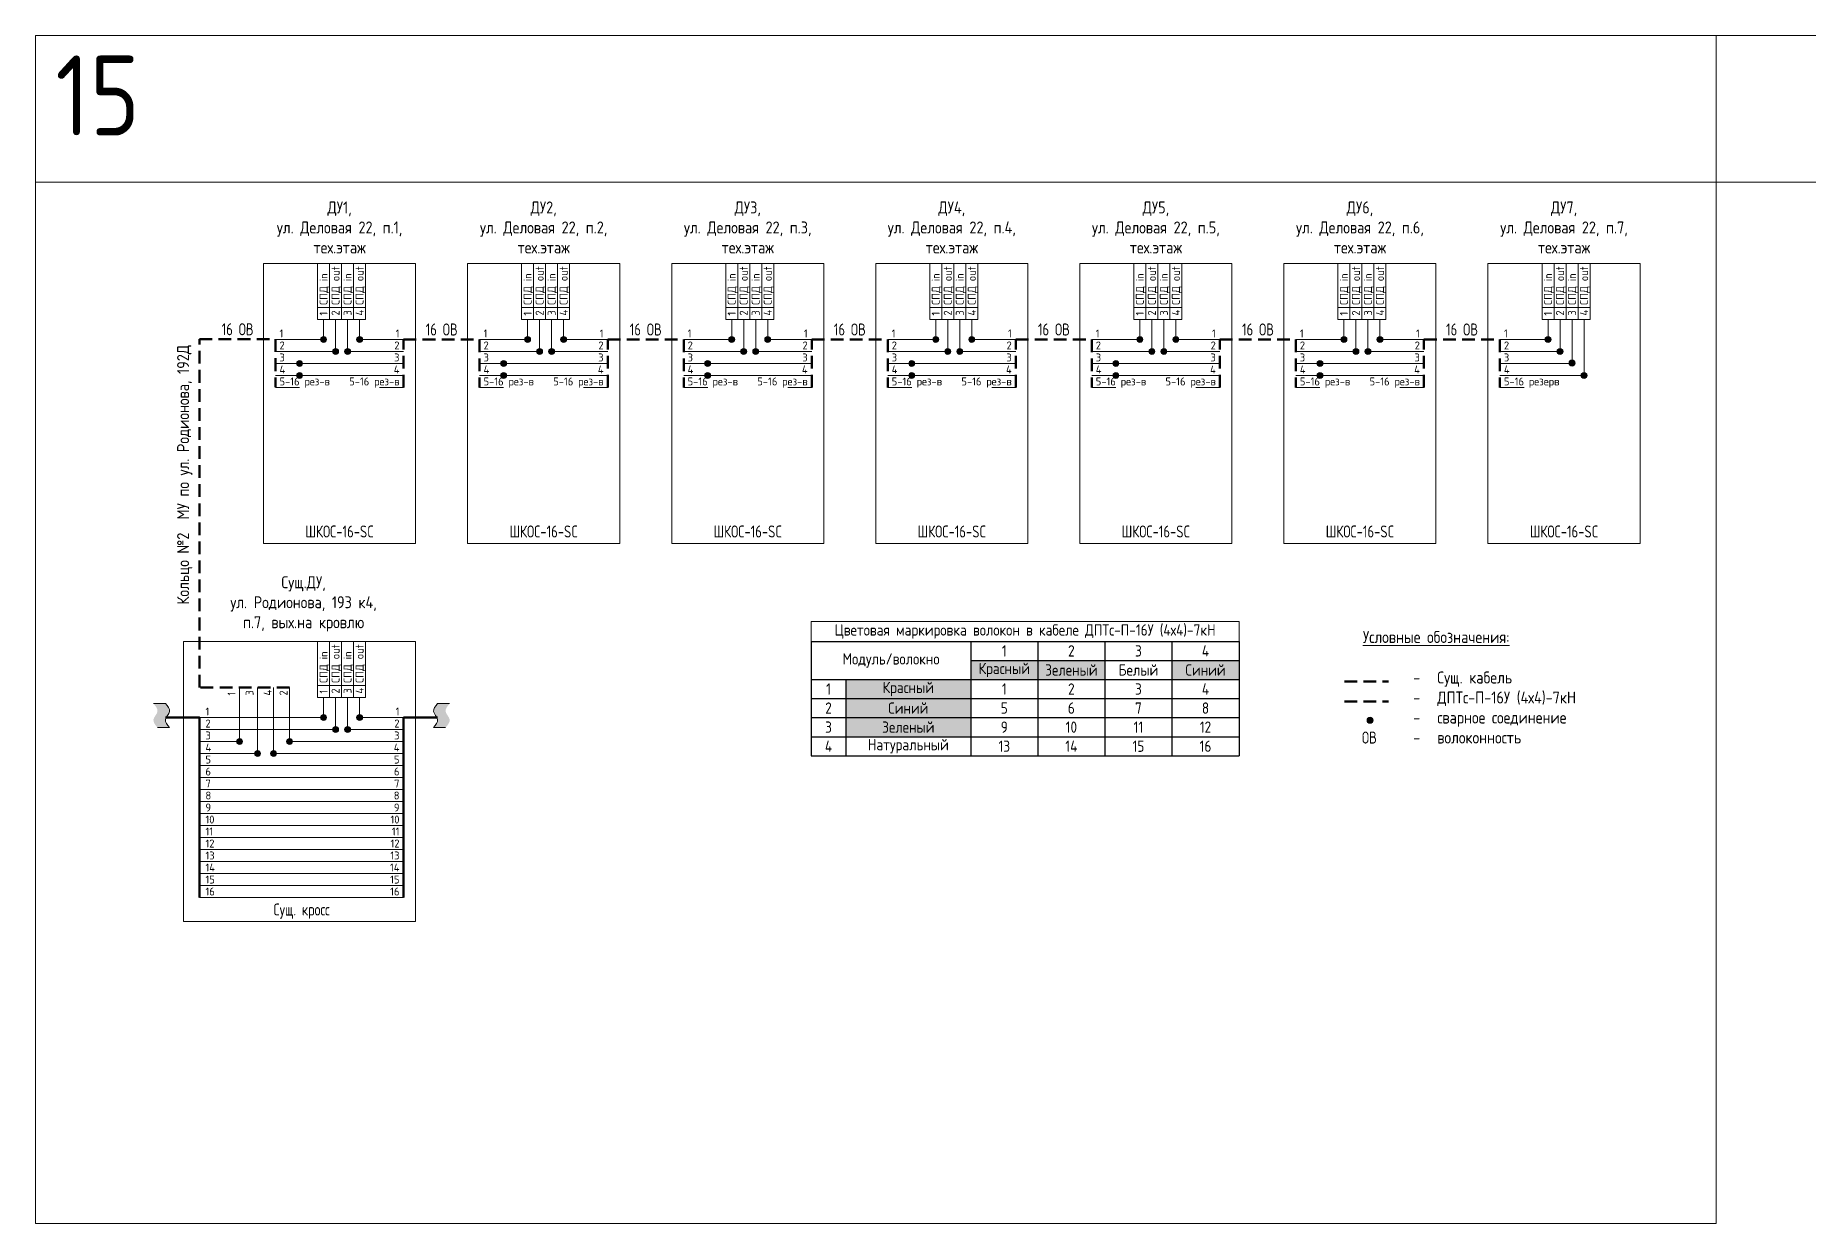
# Model space of a CAD drawing. Extents: x 6775 to 13793, y 2665 to 3972.
# Drawn here: x 6775 to 7218.1, y 2665 to 2962 of the extents above; entities that cross this region are included whole.
import ezdxf
from ezdxf.enums import TextEntityAlignment as Align

# ---------------------------------------------------------------- set-up
doc = ezdxf.new("R2010")
doc.units = 0
doc.header["$MEASUREMENT"] = 0
doc.linetypes.add('HIDDEN2', pattern=[4.7625, 3.175, -1.5875])
doc.layers.get('0').update_dxf_attribs({"linetype": 'CONTINUOUS'})
doc.layers.get('Defpoints').update_dxf_attribs({"linetype": 'CONTINUOUS'})
doc.styles.get("Standard").update_dxf_attribs({"font": ''})
doc.styles.add('мой', font='', dxfattribs={"width": 0.9, "height": 3})
doc.styles.get('Standard').set_extended_font_data('GOST Common')
doc.styles.get('мой').set_extended_font_data('GOST Common')

# ---------------------------------------------------------------- blocks, each defined once
blk = doc.blocks.new('*U19')
at = {"color": 7, "linetype": 'Continuous', "lineweight": 15}
blk.add_lwpolyline([(-210, -148.5), (210, -148.5), (210, 148.5), (-210, 148.5)], close=True, dxfattribs=at)
blk = doc.blocks.new('*U20')
at = {"color": 0, "linetype": 'ByBlock', "lineweight": -2, "transparency": 16777216}
blk.add_blockref('*U19', (0, 0), dxfattribs=at)
blk = doc.blocks.new('Сварка')
at = {"linetype": 'Continuous', "lineweight": 30, "true_color": 0xffffff}
h = blk.add_hatch(color=7, dxfattribs=at)
h.dxf.hatch_style = 1
h.paths.add_polyline_path([(1, 0, 1), (-1, 0, 1)])
at = {"color": 7, "linetype": 'Continuous', "lineweight": 20}
blk.add_circle((0, 0), 1, dxfattribs=at)
blk = doc.blocks.new('*T100')
at = {"color": 0, "linetype": 'ByBlock', "lineweight": -2, "transparency": 16777216}
blk.add_line((0, -4.95), (106.91, -4.95), dxfattribs=at)
at = {"linetype": 'ByBlock', "lineweight": -2, "transparency": 16777216}
for p, q in [((0, -4.95), (0, -33.53)), ((39.87, -4.95), (39.87, -33.53)), ((56.63, -4.95), (56.63, -33.53)), ((73.39, -4.95), (73.39, -33.53)), ((90.15, -4.95), (90.15, -33.53)), ((106.91, -4.95), (106.91, -33.53)), ((39.87, -9.71), (106.91, -9.71)), ((0, -14.48), (106.91, -14.48)), ((8.65, -14.48), (8.65, -33.53)), ((0, -19.24), (106.91, -19.24)), ((0, -24), (106.91, -24)), ((0, -28.77), (106.91, -28.77)), ((0, -33.53), (106.91, -33.53))]:
    blk.add_line(p, q, dxfattribs=at)
at = {"color": 1, "linetype": 'Continuous', "lineweight": 50, "true_color": 0xff0000, "transparency": 16777216}
for points in [[(39.87, -9.71), (39.87, -14.48), (56.63, -9.71), (56.63, -14.48)], [(8.65, -14.48), (8.65, -19.24), (39.87, -14.48), (39.87, -19.24)]]:
    blk.add_solid(points, dxfattribs=at)
at = {"color": 3, "linetype": 'Continuous', "lineweight": 50, "true_color": 0x00ff00, "transparency": 16777216}
for points in [[(56.63, -9.71), (56.63, -14.48), (73.39, -9.71), (73.39, -14.48)], [(8.65, -24), (8.65, -28.77), (39.87, -24), (39.87, -28.77)]]:
    blk.add_solid(points, dxfattribs=at)
at = {"color": 150, "linetype": 'Continuous', "lineweight": 50, "true_color": 0x3399ff, "transparency": 16777216}
for points in [[(90.15, -9.71), (90.15, -14.48), (106.91, -9.71), (106.91, -14.48)], [(8.65, -19.24), (8.65, -24), (39.87, -19.24), (39.87, -24)]]:
    blk.add_solid(points, dxfattribs=at)
at = {"layer": 'Defpoints', "color": 8, "linetype": 'ByBlock', "lineweight": 0, "transparency": 16777216}
for p, q in [((0, 0), (106.91, 0)), ((0, 0), (0, -4.95)), ((106.91, 0), (106.91, -4.95))]:
    blk.add_line(p, q, dxfattribs=at)
at = {"color": 0, "linetype": 'Continuous', "lineweight": 15, "transparency": 16777216, "char_height": 2.8222, "attachment_point": 5, "style": 'мой'}
for s, insert, width in [('{\\fGOST Common|b0|i0|c0;Цветовая маркировка волокон в кабеле ДПТс-П-16У (4х4)-7кН', (53.46, -2.48), 103.9133), ('{\\fGOST Common|b0|i0|c0;Модуль/волокно', (19.94, -9.71), 36.8711), ('{\\fGOST Common|b0|i0|c0;1', (48.25, -7.33), 13.7606), ('{\\fGOST Common|b0|i0|c0;2', (65.01, -7.33), 13.7606), ('{\\fGOST Common|b0|i0|c0;3', (81.77, -7.33), 13.7606), ('{\\fGOST Common|b0|i0|c0;4', (98.53, -7.33), 13.7606), ('{\\fGOST Common|b0|i0|c0;Красный', (48.25, -12.1), 13.7606), ('{\\fGOST Common|b0|i0|c0;Зеленый', (65.01, -12.1), 13.7606), ('{\\fGOST Common|b0|i0|c0;Белый', (81.77, -12.1), 13.7606), ('{\\fGOST Common|b0|i0|c0;Синий', (98.53, -12.1), 13.7606), ('{\\fGOST Common|b0|i0|c0;1', (4.32, -16.86), 5.6467), ('{\\fGOST Common|b0|i0|c0;Красный', (24.26, -16.86), 28.2244), ('{\\fGOST Common|b0|i0|c0;1', (48.25, -16.86), 13.7606), ('{\\fGOST Common|b0|i0|c0;2', (65.01, -16.86), 13.7606), ('{\\fGOST Common|b0|i0|c0;3', (81.77, -16.86), 13.7606), ('{\\fGOST Common|b0|i0|c0;4', (98.53, -16.86), 13.7606), ('{\\fGOST Common|b0|i0|c0;2', (4.32, -21.62), 5.6467), ('{\\fGOST Common|b0|i0|c0;Синий', (24.26, -21.62), 28.2244), ('{\\fGOST Common|b0|i0|c0;5', (48.25, -21.62), 13.7606), ('{\\fGOST Common|b0|i0|c0;6', (65.01, -21.62), 13.7606), ('{\\fGOST Common|b0|i0|c0;7', (81.77, -21.62), 13.7606), ('{\\fGOST Common|b0|i0|c0;8', (98.53, -21.62), 13.7606), ('{\\fGOST Common|b0|i0|c0;3', (4.32, -26.38), 5.6467), ('{\\fGOST Common|b0|i0|c0;Зеленый', (24.26, -26.38), 28.2244), ('{\\fGOST Common|b0|i0|c0;9', (48.25, -26.38), 13.7606), ('{\\fGOST Common|b0|i0|c0;10', (65.01, -26.38), 13.7606), ('{\\fGOST Common|b0|i0|c0;11', (81.77, -26.38), 13.7606), ('{\\fGOST Common|b0|i0|c0;12', (98.53, -26.38), 13.7606), ('{\\fGOST Common|b0|i0|c0;4', (4.32, -31.15), 5.6467), ('{\\fGOST Common|b0|i0|c0;Натуральный', (24.26, -31.15), 28.2244), ('{\\fGOST Common|b0|i0|c0;13', (48.25, -31.15), 13.7606), ('{\\fGOST Common|b0|i0|c0;14', (65.01, -31.15), 13.7606), ('{\\fGOST Common|b0|i0|c0;15', (81.77, -31.15), 13.7606), ('{\\fGOST Common|b0|i0|c0;16', (98.53, -31.15), 13.7606)]:
    blk.add_mtext(s, dxfattribs=dict(at, insert=insert, width=width))
blk = doc.blocks.new('*U136')
at = {"color": 7, "lineweight": 20}
blk.add_lwpolyline([(-10, 0), (-7, 0)], dxfattribs=at)
blk = doc.blocks.new('*U137')
at = {"color": 0, "linetype": 'ByBlock', "lineweight": -2, "transparency": 16777216}
for p in [(0, 0), (0, -3), (0, -6), (0, -9)]:
    blk.add_blockref('*U136', p, dxfattribs=at)
blk = doc.blocks.new('*U138')
at = {"color": 7, "lineweight": 20}
for points in [[(-1.5, -3.5), (1.5, -3.5), (1.5, 7.5), (-1.5, 7.5)], [(-1.5, -6.5), (1.5, -6.5), (1.5, -3.5), (-1.5, -3.5)]]:
    blk.add_lwpolyline(points, close=True, dxfattribs=at)
blk = doc.blocks.new('*U139')
at = {"color": 0, "linetype": 'ByBlock', "lineweight": -2, "transparency": 16777216}
for p in [(0, 0), (3, 0), (6, 0), (9, 0)]:
    blk.add_blockref('*U138', p, dxfattribs=at)
blk = doc.blocks.new('*U134')
at = {"color": 7, "lineweight": 20}
blk.add_lwpolyline([(-13, 0), (19, 0)], dxfattribs=at)
blk = doc.blocks.new('*U135')
at = {"color": 0, "linetype": 'ByBlock', "lineweight": -2, "transparency": 16777216}
for p in [(0, 0), (0, -3)]:
    blk.add_blockref('*U134', p, dxfattribs=at)
blk = doc.blocks.new('*U154')
at = {"color": 7, "lineweight": 20}
blk.add_lwpolyline([(-10, 0), (-7, 0)], dxfattribs=at)
blk = doc.blocks.new('*U155')
at = {"color": 0, "linetype": 'ByBlock', "lineweight": -2, "transparency": 16777216}
for p in [(0, 0), (0, -3), (0, -6), (0, -9)]:
    blk.add_blockref('*U154', p, dxfattribs=at)
blk = doc.blocks.new('*U156')
at = {"color": 7, "lineweight": 20}
for points in [[(-1.5, -3.5), (1.5, -3.5), (1.5, 7.5), (-1.5, 7.5)], [(-1.5, -6.5), (1.5, -6.5), (1.5, -3.5), (-1.5, -3.5)]]:
    blk.add_lwpolyline(points, close=True, dxfattribs=at)
blk = doc.blocks.new('*U157')
at = {"color": 0, "linetype": 'ByBlock', "lineweight": -2, "transparency": 16777216}
for p in [(0, 0), (3, 0), (6, 0), (9, 0)]:
    blk.add_blockref('*U156', p, dxfattribs=at)
blk = doc.blocks.new('*U158')
at = {"color": 7, "lineweight": 20}
blk.add_lwpolyline([(-13, 0), (-7, 0)], dxfattribs=at)
blk = doc.blocks.new('*U159')
at = {"color": 0, "linetype": 'ByBlock', "lineweight": -2, "transparency": 16777216}
for p in [(0, 0), (0, -3), (0, -6), (0, -9), (0, -12)]:
    blk.add_blockref('*U158', p, dxfattribs=at)
blk = doc.blocks.new('*U162')
at = {"color": 7, "lineweight": 20}
blk.add_lwpolyline([(-10, 0), (-7, 0)], dxfattribs=at)
blk = doc.blocks.new('*U163')
at = {"color": 0, "linetype": 'ByBlock', "lineweight": -2, "transparency": 16777216}
for p in [(0, 0), (0, -3), (0, -6), (0, -9)]:
    blk.add_blockref('*U162', p, dxfattribs=at)
blk = doc.blocks.new('*U164')
at = {"color": 7, "lineweight": 20}
for points in [[(-1.5, -3.5), (1.5, -3.5), (1.5, 7.5), (-1.5, 7.5)], [(-1.5, -6.5), (1.5, -6.5), (1.5, -3.5), (-1.5, -3.5)]]:
    blk.add_lwpolyline(points, close=True, dxfattribs=at)
blk = doc.blocks.new('*U165')
at = {"color": 0, "linetype": 'ByBlock', "lineweight": -2, "transparency": 16777216}
for p in [(0, 0), (3, 0), (6, 0), (9, 0)]:
    blk.add_blockref('*U164', p, dxfattribs=at)
blk = doc.blocks.new('*U160')
at = {"color": 7, "lineweight": 20}
blk.add_lwpolyline([(-13, 0), (19, 0)], dxfattribs=at)
blk = doc.blocks.new('*U161')
at = {"color": 0, "linetype": 'ByBlock', "lineweight": -2, "transparency": 16777216}
for p in [(0, 0), (0, -3)]:
    blk.add_blockref('*U160', p, dxfattribs=at)
blk = doc.blocks.new('*U377')
at = {"color": 7, "lineweight": 20}
blk.add_lwpolyline([(-10, 0), (-7, 0)], dxfattribs=at)
blk = doc.blocks.new('*U378')
at = {"color": 0, "linetype": 'ByBlock', "lineweight": -2, "transparency": 16777216}
for p in [(0, 0), (0, -3), (0, -6), (0, -9)]:
    blk.add_blockref('*U377', p, dxfattribs=at)
blk = doc.blocks.new('*U379')
at = {"color": 7, "lineweight": 20}
for points in [[(-1.5, -3.5), (1.5, -3.5), (1.5, 7.5), (-1.5, 7.5)], [(-1.5, -6.5), (1.5, -6.5), (1.5, -3.5), (-1.5, -3.5)]]:
    blk.add_lwpolyline(points, close=True, dxfattribs=at)
blk = doc.blocks.new('*U380')
at = {"color": 0, "linetype": 'ByBlock', "lineweight": -2, "transparency": 16777216}
for p in [(0, 0), (3, 0), (6, 0), (9, 0)]:
    blk.add_blockref('*U379', p, dxfattribs=at)
blk = doc.blocks.new('*U375')
at = {"color": 7, "lineweight": 20}
blk.add_lwpolyline([(-13, 0), (19, 0)], dxfattribs=at)
blk = doc.blocks.new('*U376')
at = {"color": 0, "linetype": 'ByBlock', "lineweight": -2, "transparency": 16777216}
for p in [(0, 0), (0, -3)]:
    blk.add_blockref('*U375', p, dxfattribs=at)
blk = doc.blocks.new('*U384')
at = {"color": 7, "lineweight": 20}
blk.add_lwpolyline([(-10, 0), (-7, 0)], dxfattribs=at)
blk = doc.blocks.new('*U385')
at = {"color": 0, "linetype": 'ByBlock', "lineweight": -2, "transparency": 16777216}
for p in [(0, 0), (0, -3), (0, -6), (0, -9)]:
    blk.add_blockref('*U384', p, dxfattribs=at)
blk = doc.blocks.new('*U386')
at = {"color": 7, "lineweight": 20}
for points in [[(-1.5, -3.5), (1.5, -3.5), (1.5, 7.5), (-1.5, 7.5)], [(-1.5, -6.5), (1.5, -6.5), (1.5, -3.5), (-1.5, -3.5)]]:
    blk.add_lwpolyline(points, close=True, dxfattribs=at)
blk = doc.blocks.new('*U387')
at = {"color": 0, "linetype": 'ByBlock', "lineweight": -2, "transparency": 16777216}
for p in [(0, 0), (3, 0), (6, 0), (9, 0)]:
    blk.add_blockref('*U386', p, dxfattribs=at)
blk = doc.blocks.new('*U382')
at = {"color": 7, "lineweight": 20}
blk.add_lwpolyline([(-13, 0), (19, 0)], dxfattribs=at)
blk = doc.blocks.new('*U383')
at = {"color": 0, "linetype": 'ByBlock', "lineweight": -2, "transparency": 16777216}
for p in [(0, 0), (0, -3)]:
    blk.add_blockref('*U382', p, dxfattribs=at)
blk = doc.blocks.new('*U391')
at = {"color": 7, "lineweight": 20}
blk.add_lwpolyline([(-10, 0), (-7, 0)], dxfattribs=at)
blk = doc.blocks.new('*U392')
at = {"color": 0, "linetype": 'ByBlock', "lineweight": -2, "transparency": 16777216}
for p in [(0, 0), (0, -3), (0, -6), (0, -9)]:
    blk.add_blockref('*U391', p, dxfattribs=at)
blk = doc.blocks.new('*U393')
at = {"color": 7, "lineweight": 20}
for points in [[(-1.5, -3.5), (1.5, -3.5), (1.5, 7.5), (-1.5, 7.5)], [(-1.5, -6.5), (1.5, -6.5), (1.5, -3.5), (-1.5, -3.5)]]:
    blk.add_lwpolyline(points, close=True, dxfattribs=at)
blk = doc.blocks.new('*U394')
at = {"color": 0, "linetype": 'ByBlock', "lineweight": -2, "transparency": 16777216}
for p in [(0, 0), (3, 0), (6, 0), (9, 0)]:
    blk.add_blockref('*U393', p, dxfattribs=at)
blk = doc.blocks.new('*U389')
at = {"color": 7, "lineweight": 20}
blk.add_lwpolyline([(-13, 0), (19, 0)], dxfattribs=at)
blk = doc.blocks.new('*U390')
at = {"color": 0, "linetype": 'ByBlock', "lineweight": -2, "transparency": 16777216}
for p in [(0, 0), (0, -3)]:
    blk.add_blockref('*U389', p, dxfattribs=at)
blk = doc.blocks.new('*U413')
at = {"color": 7, "lineweight": 20}
blk.add_lwpolyline([(-10, 0), (-7, 0)], dxfattribs=at)
blk = doc.blocks.new('*U414')
at = {"color": 0, "linetype": 'ByBlock', "lineweight": -2, "transparency": 16777216}
for p in [(0, 0), (0, -3), (0, -6), (0, -9)]:
    blk.add_blockref('*U413', p, dxfattribs=at)
blk = doc.blocks.new('*U415')
at = {"color": 7, "lineweight": 20}
for points in [[(-1.5, -3.5), (1.5, -3.5), (1.5, 7.5), (-1.5, 7.5)], [(-1.5, -6.5), (1.5, -6.5), (1.5, -3.5), (-1.5, -3.5)]]:
    blk.add_lwpolyline(points, close=True, dxfattribs=at)
blk = doc.blocks.new('*U416')
at = {"color": 0, "linetype": 'ByBlock', "lineweight": -2, "transparency": 16777216}
for p in [(0, 0), (3, 0), (6, 0), (9, 0)]:
    blk.add_blockref('*U415', p, dxfattribs=at)
blk = doc.blocks.new('*U411')
at = {"color": 7, "lineweight": 20}
blk.add_lwpolyline([(-13, 0), (19, 0)], dxfattribs=at)
blk = doc.blocks.new('*U412')
at = {"color": 0, "linetype": 'ByBlock', "lineweight": -2, "transparency": 16777216}
for p in [(0, 0), (0, -3)]:
    blk.add_blockref('*U411', p, dxfattribs=at)
blk = doc.blocks.new('*U420')
at = {"color": 7, "lineweight": 20}
blk.add_lwpolyline([(-10, 0), (-7, 0)], dxfattribs=at)
blk = doc.blocks.new('*U421')
at = {"color": 0, "linetype": 'ByBlock', "lineweight": -2, "transparency": 16777216}
for p in [(0, 0), (0, -3), (0, -6), (0, -9)]:
    blk.add_blockref('*U420', p, dxfattribs=at)
blk = doc.blocks.new('*U422')
at = {"color": 7, "lineweight": 20}
for points in [[(-1.5, -3.5), (1.5, -3.5), (1.5, 7.5), (-1.5, 7.5)], [(-1.5, -6.5), (1.5, -6.5), (1.5, -3.5), (-1.5, -3.5)]]:
    blk.add_lwpolyline(points, close=True, dxfattribs=at)
blk = doc.blocks.new('*U423')
at = {"color": 0, "linetype": 'ByBlock', "lineweight": -2, "transparency": 16777216}
for p in [(0, 0), (3, 0), (6, 0), (9, 0)]:
    blk.add_blockref('*U422', p, dxfattribs=at)
blk = doc.blocks.new('*U425')
at = {"color": 7, "lineweight": 20}
blk.add_lwpolyline([(-32, 0), (19, 0)], dxfattribs=at)
blk = doc.blocks.new('*U426')
at = {"color": 0, "linetype": 'ByBlock', "lineweight": -2, "transparency": 16777216}
for p in [(0, 0), (0, -3), (0, -6), (0, -9), (0, -12), (0, -15), (0, -18), (0, -21), (0, -24), (0, -27), (0, -30), (0, -33)]:
    blk.add_blockref('*U425', p, dxfattribs=at)
blk = doc.blocks.new('*U429')
at = {"linetype": 'Continuous', "lineweight": 20, "true_color": 0xffffff}
h = blk.add_hatch(color=7, dxfattribs=at)
h.dxf.hatch_style = 1
edge = h.paths.add_edge_path()
edge.add_spline(control_points=[(0, 0), (0.67, -0.56), (2, -1.67), (4, 0.67), (5.33, -0.44), (6, -1)], knot_values=[0, 0, 0, 0, 2.236068, 4.472136, 6.708204, 6.708204, 6.708204, 6.708204], degree=3, periodic=0)
edge.add_line((6, -1), (6, 2))
edge.add_spline(control_points=[(6, 2), (5.33, 2.56), (4, 3.67), (2, 1.33), (0.67, 2.44), (0, 3)], knot_values=[0, 0, 0, 0, 2.236068, 4.472136, 6.708204, 6.708204, 6.708204, 6.708204], degree=3, periodic=0)
edge.add_line((0, 3), (0, 0))
at = {"color": 7, "linetype": 'Continuous', "lineweight": 20, "true_color": 0xffffff}
for points in [[(0, 3), (0, 3), (0, 0)], [(6, 2), (6, 2), (6, -1)]]:
    blk.add_lwpolyline(points, dxfattribs=at)
at = {"color": 7, "linetype": 'Continuous', "lineweight": 20}
blk.add_spline([(0, 0), (2, -1), (4, 0), (6, -1)], degree=3, dxfattribs=at)
blk = doc.blocks.new('*T549')
at = {"layer": 'Defpoints', "color": 8, "linetype": 'ByBlock', "lineweight": 0, "transparency": 16777216}
for p, q in [((0, 0), (4488, 0)), ((0, 0), (0, -36.67)), ((452, 0), (452, -36.67)), ((904, 0), (904, -36.67)), ((1356, 0), (1356, -36.67)), ((1808, 0), (1808, -36.67)), ((2260, 0), (2260, -36.67)), ((2712, 0), (2712, -36.67)), ((3164, 0), (3164, -36.67)), ((3584, 0), (3584, -36.67)), ((4036, 0), (4036, -36.67)), ((4488, 0), (4488, -36.67)), ((0, -36.67), (4488, -36.67))]:
    blk.add_line(p, q, dxfattribs=at)
at = {"layer": 'Defpoints', "color": 5, "linetype": 'Continuous', "lineweight": 0, "transparency": 16777216, "char_height": 20, "attachment_point": 1, "style": 'мой'}
for s, insert, width in [('{\\fGOST Common|b0|i0|c204|p34;15}', (5, -5), 442), ('{\\fGOST Common|b0|i0|c204|p34;27', (457, -5), 442), ('23', (909, -5), 442), ('20', (1361, -5), 442), ('21', (1813, -5), 442), ('22', (2265, -5), 442), ('23', (2717, -5), 442), ('24', (3169, -5), 410), ('25', (3589, -5), 442), ('26', (4041, -5), 442)]:
    blk.add_mtext(s, dxfattribs=dict(at, insert=insert, width=width))

msp = doc.modelspace()

# ---------------------------------------------------------------- linework, layer by layer
at = {"color": 7, "lineweight": 20}
for points in [[(6832, 2905), (6870, 2905), (6870, 2835), (6832, 2835)], [(6883, 2905), (6921, 2905), (6921, 2835), (6883, 2835)], [(6934, 2905), (6972, 2905), (6972, 2835), (6934, 2835)], [(6985, 2905), (7023, 2905), (7023, 2835), (6985, 2835)], [(7036, 2905), (7074, 2905), (7074, 2835), (7036, 2835)], [(7087, 2905), (7125, 2905), (7125, 2835), (7087, 2835)], [(7138, 2905), (7176, 2905), (7176, 2835), (7138, 2835)], [(6812, 2810.5), (6870, 2810.5), (6870, 2740.5), (6812, 2740.5)]]:
    msp.add_lwpolyline(points, close=True, dxfattribs=at)
at = {"color": 5, "linetype": 'HIDDEN2', "lineweight": 50}
for points in [[(6838.5, 2799), (6816, 2799), (6816, 2886.05), (6835, 2886.05), (6835, 2874.05)], [(6867, 2874), (6867, 2886), (6886, 2886), (6886, 2874)], [(6918, 2874), (6918, 2886), (6937, 2886), (6937, 2874)], [(6969, 2874), (6969, 2886), (6988, 2886), (6988, 2874)], [(7020, 2874), (7020, 2886), (7039, 2886), (7039, 2874)], [(7071, 2874), (7071, 2886), (7090, 2886), (7090, 2874)], [(7122, 2874), (7122, 2886), (7141, 2886), (7141, 2874)], [(7102.15, 2795.53), (7113.15, 2795.53)]]:
    msp.add_lwpolyline(points, dxfattribs=at)
at = {"color": 7, "lineweight": 20}
for points in [[(6835, 2886), (6847, 2886)], [(6847, 2886), (6847, 2888)], [(6850, 2883), (6850, 2888)], [(6853, 2883), (6853, 2888)], [(6856, 2886), (6856, 2888)], [(6856, 2886), (6867, 2886)], [(6886, 2886), (6898, 2886)], [(6898, 2886), (6898, 2888)], [(6901, 2883), (6901, 2888)], [(6904, 2883), (6904, 2888)], [(6907, 2886), (6907, 2888)], [(6907, 2886), (6918, 2886)], [(6937, 2886), (6949, 2886)], [(6949, 2886), (6949, 2888)], [(6952, 2883), (6952, 2888)], [(6955, 2883), (6955, 2888)], [(6958, 2886), (6958, 2888)], [(6958, 2886), (6969, 2886)], [(6988, 2886), (7000, 2886)], [(7000, 2886), (7000, 2888)], [(7003, 2883), (7003, 2888)], [(7006, 2883), (7006, 2888)], [(7009, 2886), (7009, 2888)], [(7009, 2886), (7020, 2886)], [(7039, 2886), (7051, 2886)], [(7051, 2886), (7051, 2888)], [(7054, 2883), (7054, 2888)], [(7057, 2883), (7057, 2888)], [(7060, 2886), (7060, 2888)], [(7060, 2886), (7071, 2886)], [(7090, 2886), (7102, 2886)], [(7102, 2886), (7102, 2888)], [(7105, 2883), (7105, 2888)], [(7108, 2883), (7108, 2888)], [(7111, 2886), (7111, 2888)], [(7111, 2886), (7122, 2886)], [(6835, 2883), (6850, 2883)], [(6853, 2883), (6867, 2883)], [(6886, 2883), (6901, 2883)], [(6904, 2883), (6918, 2883)], [(6937, 2883), (6952, 2883)], [(6955, 2883), (6969, 2883)], [(6988, 2883), (7003, 2883)], [(7006, 2883), (7020, 2883)], [(7039, 2883), (7054, 2883)], [(7057, 2883), (7071, 2883)], [(7090, 2883), (7105, 2883)], [(7108, 2883), (7122, 2883)], [(6826, 2785.5), (6826, 2799)], [(6830.5, 2782.5), (6830.5, 2799)], [(6834.5, 2782.5), (6834.5, 2799)], [(6838.5, 2785.5), (6838.5, 2799)], [(6847, 2791.5), (6847, 2793.5)], [(6850, 2788.5), (6850, 2793.5)], [(6853, 2788.5), (6853, 2793.5)], [(6856, 2791.5), (6856, 2793.5)], [(6816, 2791.5), (6847, 2791.5)], [(6816, 2788.5), (6850, 2788.5)], [(6853, 2788.5), (6867, 2788.5)], [(6856, 2791.5), (6867, 2791.5)], [(6816, 2785.5), (6826, 2785.5)], [(6838.5, 2785.5), (6867, 2785.5)], [(6816, 2782.5), (6830.5, 2782.5)], [(6834.5, 2782.5), (6867, 2782.5)]]:
    msp.add_lwpolyline(points, dxfattribs=at)
at = {"color": 7, "linetype": 'Continuous', "lineweight": 15}
for points in [[(7153, 2888), (7153, 2886), (7147, 2886)], [(7156, 2888), (7156, 2883), (7147, 2883)], [(7147, 2880), (7159, 2880), (7159, 2888)], [(7162, 2888), (7162, 2877), (7147, 2877)]]:
    msp.add_lwpolyline(points, dxfattribs=at)
at = {"color": 7, "linetype": 'Continuous', "lineweight": 20}
for points in [[(6835, 2874), (6841, 2874)], [(6861, 2874), (6867, 2874)], [(6886, 2874), (6892, 2874)], [(6912, 2874), (6918, 2874)], [(6937, 2874), (6943, 2874)], [(6963, 2874), (6969, 2874)], [(6988, 2874), (6994, 2874)], [(7014, 2874), (7020, 2874)], [(7039, 2874), (7045, 2874)], [(7065, 2874), (7071, 2874)], [(7090, 2874), (7096, 2874)], [(7116, 2874), (7122, 2874)]]:
    msp.add_lwpolyline(points, dxfattribs=at)
at = {"color": 8, "linetype": 'HIDDEN2', "lineweight": 50}
msp.add_lwpolyline([(7102.15, 2800.53), (7113.15, 2800.53)], dxfattribs=at)
at = {"color": 7, "linetype": 'Continuous', "lineweight": 50}
for points in [[(6816, 2746.5), (6816, 2791.5), (6807.5, 2791.5)], [(6867, 2746.5), (6867, 2791.5), (6875.5, 2791.5)]]:
    msp.add_lwpolyline(points, dxfattribs=at)

# ---------------------------------------------------------------- block references
at = {"color": 7, "linetype": 'Continuous', "lineweight": 15}
for name, p in [('*U20', (6985, 2813.5)), ('*U139', (6847, 2897.5)), ('*U165', (6898, 2897.5)), ('*U380', (6949, 2897.5)), ('*U387', (7000, 2897.5)), ('*U394', (7051, 2897.5)), ('*U416', (7102, 2897.5)), ('*U157', (7153, 2897.5)), ('*U423', (6847, 2803))]:
    msp.add_blockref(name, p, dxfattribs=at)
for name, p in [('*T549', (6775, 2962)), ('*T100', (6968.87, 2815.48))]:
    msp.add_blockref(name, p)
at = {"color": 7, "lineweight": 20, "rotation": 90}
for name, p in [('*U137', (6847, 2898)), ('*U163', (6898, 2898)), ('*U378', (6949, 2898)), ('*U385', (7000, 2898)), ('*U392', (7051, 2898)), ('*U414', (7102, 2898)), ('*U155', (7153, 2898)), ('*U421', (6847, 2803.5))]:
    msp.add_blockref(name, p, dxfattribs=at)
at = {"color": 7, "lineweight": 20, "xscale": 0.75, "yscale": 0.75, "zscale": 0.75}
for p in [(6847, 2886), (6856, 2886), (6898, 2886), (6907, 2886), (6949, 2886), (6958, 2886), (7000, 2886), (7009, 2886), (7051, 2886), (7060, 2886), (7102, 2886), (7111, 2886), (7153, 2886), (6841, 2880), (6850, 2883), (6853, 2883), (6892, 2880), (6901, 2883), (6904, 2883), (6943, 2880), (6952, 2883), (6955, 2883), (6994, 2880), (7003, 2883), (7006, 2883), (7045, 2880), (7054, 2883), (7057, 2883), (7096, 2880), (7105, 2883), (7108, 2883), (7156, 2883), (7159, 2880.1), (6841, 2877), (6892, 2877), (6943, 2877), (6994, 2877), (7045, 2877), (7096, 2877), (7162, 2877), (6847, 2791.5), (6856, 2791.5), (6850, 2788.5), (6853, 2788.5), (7108.52, 2790.8), (6826, 2785.5), (6830.5, 2782.5), (6834.5, 2782.5), (6838.5, 2785.5)]:
    msp.add_blockref('Сварка', p, dxfattribs=at)
at = {"color": 7, "lineweight": 20}
for name, p in [('*U159', (7154, 2886)), ('*U135', (6848, 2880)), ('*U161', (6899, 2880)), ('*U376', (6950, 2880)), ('*U383', (7001, 2880)), ('*U390', (7052, 2880)), ('*U412', (7103, 2880)), ('*U426', (6848, 2779.5))]:
    msp.add_blockref(name, p, dxfattribs=at)
at = {"color": 7, "linetype": 'Continuous', "lineweight": 20, "xscale": -1, "rotation": 90.00000000000007}
msp.add_blockref('*U429', (6807.49, 2795), dxfattribs=at)
at = {"color": 7, "linetype": 'Continuous', "lineweight": 20, "rotation": 269.9999999999999}
msp.add_blockref('*U429', (6875.51, 2795), dxfattribs=at)

# ---------------------------------------------------------------- texts
for s, p in [('СПД out', (6851, 2894.64)), ('СПД out', (6857, 2894.64)), ('СПД out', (6902, 2894.64)), ('СПД out', (6908, 2894.64)), ('СПД out', (6953, 2894.64)), ('СПД out', (6959, 2894.64)), ('СПД out', (7004, 2894.64)), ('СПД out', (7010, 2894.64)), ('СПД out', (7055, 2894.64)), ('СПД out', (7061, 2894.64)), ('СПД out', (7106, 2894.64)), ('СПД out', (7112, 2894.64)), ('СПД out', (7157, 2894.64)), ('СПД out', (7163, 2894.64)), ('СПД in', (6848, 2894.64)), ('СПД in', (6854, 2894.64)), ('СПД in', (6899, 2894.64)), ('СПД in', (6905, 2894.64)), ('СПД in', (6950, 2894.64)), ('СПД in', (6956, 2894.64)), ('СПД in', (7001, 2894.64)), ('СПД in', (7007, 2894.64)), ('СПД in', (7052, 2894.64)), ('СПД in', (7058, 2894.64)), ('СПД in', (7103, 2894.64)), ('СПД in', (7109, 2894.64)), ('СПД in', (7154, 2894.64)), ('СПД in', (7160, 2894.64)), ('1', (6848, 2891.98)), ('2', (6851, 2891.98)), ('3', (6854, 2891.98)), ('4', (6857, 2891.98)), ('1', (6899, 2891.98)), ('2', (6902, 2891.98)), ('3', (6905, 2891.98)), ('4', (6908, 2891.98)), ('1', (6950, 2891.98)), ('2', (6953, 2891.98)), ('3', (6956, 2891.98)), ('4', (6959, 2891.98)), ('1', (7001, 2891.98)), ('2', (7004, 2891.98)), ('3', (7007, 2891.98)), ('4', (7010, 2891.98)), ('1', (7052, 2891.98)), ('2', (7055, 2891.98)), ('3', (7058, 2891.98)), ('4', (7061, 2891.98)), ('1', (7103, 2891.98)), ('2', (7106, 2891.98)), ('3', (7109, 2891.98)), ('4', (7112, 2891.98)), ('1', (7154, 2891.98)), ('2', (7157, 2891.98)), ('3', (7160, 2891.98)), ('4', (7163, 2891.98)), ('СПД out', (6851, 2800.14)), ('СПД out', (6857, 2800.14)), ('СПД in', (6848, 2800.14)), ('СПД in', (6854, 2800.14)), ('1', (6825, 2796.98)), ('3', (6829.5, 2796.98)), ('4', (6834, 2796.98)), ('2', (6838, 2796.98)), ('1', (6848, 2797.48)), ('2', (6851, 2797.48)), ('3', (6854, 2797.48)), ('4', (6857, 2797.48))]:
    msp.add_text(s, height=2, rotation=90).set_placement(p)
for s, p in [('1', (6835.98, 2886.5)), ('2', (6835.98, 2883.5)), ('1', (6886.98, 2886.5)), ('2', (6886.98, 2883.5)), ('1', (6937.98, 2886.5)), ('2', (6937.98, 2883.5)), ('1', (6988.98, 2886.5)), ('2', (6988.98, 2883.5)), ('1', (7039.98, 2886.5)), ('2', (7039.98, 2883.5)), ('1', (7090.98, 2886.5)), ('2', (7090.98, 2883.5)), ('1', (7141.98, 2886.5)), ('2', (7141.98, 2883.5)), ('3', (6835.98, 2880.5)), ('3', (6886.98, 2880.5)), ('3', (6937.98, 2880.5)), ('3', (6988.98, 2880.5)), ('3', (7039.98, 2880.5)), ('3', (7090.98, 2880.5)), ('3', (7141.98, 2880.5)), ('4', (6835.98, 2877.5)), ('5-16 рез-в', (6835.98, 2874.5)), ('4', (6886.98, 2877.5)), ('5-16 рез-в', (6886.98, 2874.5)), ('4', (6937.98, 2877.5)), ('5-16 рез-в', (6937.98, 2874.5)), ('4', (6988.98, 2877.5)), ('5-16 рез-в', (6988.98, 2874.5)), ('4', (7039.98, 2877.5)), ('5-16 рез-в', (7039.98, 2874.5)), ('4', (7090.98, 2877.5)), ('5-16 рез-в', (7090.98, 2874.5)), ('4', (7141.98, 2877.5)), ('5-16 резерв', (7141.98, 2874.5)), ('1', (6817.48, 2792)), ('2', (6817.48, 2789)), ('3', (6817.48, 2786)), ('4', (6817.48, 2783)), ('5', (6817.48, 2780)), ('6', (6817.48, 2777)), ('7', (6817.48, 2774)), ('9', (6817.48, 2768)), ('8', (6817.48, 2771)), ('10', (6817.48, 2765)), ('11', (6817.48, 2762)), ('12', (6817.48, 2759)), ('13', (6817.48, 2756)), ('14', (6817.48, 2753)), ('15', (6817.48, 2750)), ('16', (6817.48, 2747))]:
    msp.add_text(s, height=2).set_placement(p)
for s, p in [('2', (6865.98, 2883.5)), ('1', (6865.98, 2886.5)), ('2', (6916.98, 2883.5)), ('1', (6916.98, 2886.5)), ('2', (6967.98, 2883.5)), ('1', (6967.98, 2886.5)), ('2', (7018.98, 2883.5)), ('1', (7018.98, 2886.5)), ('2', (7069.98, 2883.5)), ('1', (7069.98, 2886.5)), ('2', (7120.98, 2883.5)), ('1', (7120.98, 2886.5)), ('3', (6865.98, 2880.5)), ('3', (6916.98, 2880.5)), ('3', (6967.98, 2880.5)), ('3', (7018.98, 2880.5)), ('3', (7069.98, 2880.5)), ('3', (7120.98, 2880.5)), ('5-16 рез-в', (6865.98, 2874.5)), ('4', (6865.98, 2877.5)), ('5-16 рез-в', (6916.98, 2874.5)), ('4', (6916.98, 2877.5)), ('5-16 рез-в', (6967.98, 2874.5)), ('4', (6967.98, 2877.5)), ('5-16 рез-в', (7018.98, 2874.5)), ('4', (7018.98, 2877.5)), ('5-16 рез-в', (7069.98, 2874.5)), ('4', (7069.98, 2877.5)), ('5-16 рез-в', (7120.98, 2874.5)), ('4', (7120.98, 2877.5)), ('1', (6865.98, 2792)), ('3', (6865.98, 2786)), ('2', (6865.98, 2789)), ('4', (6865.98, 2783)), ('5', (6865.98, 2780)), ('6', (6865.98, 2777)), ('7', (6865.98, 2774)), ('8', (6865.98, 2771)), ('9', (6865.98, 2768)), ('10', (6865.98, 2765)), ('12', (6865.98, 2759)), ('11', (6865.98, 2762)), ('13', (6865.98, 2756)), ('14', (6865.98, 2753)), ('15', (6865.98, 2750)), ('16', (6865.98, 2747))]:
    msp.add_text(s, height=2).set_placement(p, align=Align.RIGHT)
at = {"width": 0.8}
for s, p in [('ШКОС-16-SC', (6851, 2838)), ('ШКОС-16-SC', (6902, 2838)), ('ШКОС-16-SC', (6953, 2838)), ('ШКОС-16-SC', (7004, 2838)), ('ШКОС-16-SC', (7055, 2838)), ('ШКОС-16-SC', (7106, 2838)), ('ШКОС-16-SC', (7157, 2838)), ('Сущ. кросс', (6841.5, 2743.5))]:
    msp.add_text(s, height=3, dxfattribs=at).set_placement(p, align=Align.MIDDLE_CENTER)
at = {"color": 7, "linetype": 'Continuous', "lineweight": 15, "char_height": 3, "style": 'мой'}
for s, insert, width, attachment_point in [('\\pxqc;{\\fGOST Common|b0|i0|c204|p34;ДУ1}, \\P\\pq*;{\\fGOST Common|b0|i0|c204|p34;ул. Деловая 22}, {\\fGOST Common|b0|i0|c204|p34;п}.1, {\\fGOST Common|b0|i0|c204|p34;тех.этаж}', (6851, 2907.5), 38, 8), ('\\pxqc;{\\fGOST Common|b0|i0|c204|p34;ДУ2}, \\P\\pq*;{\\fGOST Common|b0|i0|c204|p34;ул. Деловая 22}, {\\fGOST Common|b0|i0|c204|p34;п}.2, {\\fGOST Common|b0|i0|c204|p34;тех.этаж}', (6902, 2907.5), 38, 8), ('\\pxqc;{\\fGOST Common|b0|i0|c204|p34;ДУ3}, \\P\\pq*;{\\fGOST Common|b0|i0|c204|p34;ул. Деловая 22}, {\\fGOST Common|b0|i0|c204|p34;п}.3, {\\fGOST Common|b0|i0|c204|p34;тех.этаж}', (6953, 2907.5), 38, 8), ('\\pxqc;{\\fGOST Common|b0|i0|c204|p34;ДУ4}, \\P\\pq*;{\\fGOST Common|b0|i0|c204|p34;ул. Деловая 22}, {\\fGOST Common|b0|i0|c204|p34;п}.4, {\\fGOST Common|b0|i0|c204|p34;тех.этаж}', (7004, 2907.5), 38, 8), ('\\pxqc;{\\fGOST Common|b0|i0|c204|p34;ДУ5}, \\P\\pq*;{\\fGOST Common|b0|i0|c204|p34;ул. Деловая 22}, {\\fGOST Common|b0|i0|c204|p34;п}.5, {\\fGOST Common|b0|i0|c204|p34;тех.этаж}', (7055, 2907.5), 38, 8), ('\\pxqc;{\\fGOST Common|b0|i0|c204|p34;ДУ6}, \\P\\pq*;{\\fGOST Common|b0|i0|c204|p34;ул. Деловая 22}, {\\fGOST Common|b0|i0|c204|p34;п}.6, {\\fGOST Common|b0|i0|c204|p34;тех.этаж}', (7106, 2907.5), 38, 8), ('\\pxqc;{\\fGOST Common|b0|i0|c204|p34;ДУ7}, \\P\\pq*;{\\fGOST Common|b0|i0|c204|p34;ул. Деловая 22}, {\\fGOST Common|b0|i0|c204|p34;п}.7, {\\fGOST Common|b0|i0|c204|p34;тех.этаж}', (7157, 2907.5), 38, 8), ('\\pxqc;{\\fGOST Common|b0|i0|c204|p34;Сущ.ДУ}, \\P\\pq*;{\\fGOST Common|b0|i0|c204|p34;ул. Родионова, 193 к4}, {\\fGOST Common|b0|i0|c204|p34;п}.7, {\\fGOST Common|b0|i0|c204|p34;вых.на кровлю}', (6842, 2813), 38, 8), ('{\\LУсловные обозначения:}', (7106.75, 2813.12), 39.385, 1)]:
    msp.add_mtext(s, dxfattribs=dict(at, insert=insert, width=width, attachment_point=attachment_point))
at = {"color": 7, "char_height": 3, "width": 12.199, "attachment_point": 5, "style": 'мой'}
for s, insert, rotation in [('\\pxqc;{\\W0.8;16 ОВ\\P }', (6825.5, 2886.05), 359.8616), ('\\pxqc;{\\W0.8;16 ОВ\\P }', (6876.5, 2886), 359.8616), ('\\pxqc;{\\W0.8;16 ОВ\\P }', (6927.5, 2886), 359.8616), ('\\pxqc;{\\W0.8;16 ОВ\\P }', (6978.5, 2886), 359.8616), ('\\pxqc;{\\W0.8;16 ОВ\\P }', (7029.5, 2886), 359.8616), ('\\pxqc;{\\W0.8;16 ОВ\\P }', (7080.5, 2886), 359.8616), ('\\pxqc;{\\W0.8;16 ОВ\\P }', (7131.5, 2886), 359.8616), ('\\pxqc;{\\W0.8;ОВ\\P }', (7108.35, 2783.98), 0.1384)]:
    msp.add_mtext(s, dxfattribs=dict(at, insert=insert, rotation=rotation))
at = {"color": 7, "linetype": 'Continuous', "lineweight": 15, "insert": (6814.21, 2852.2), "char_height": 3, "width": 76.2643, "attachment_point": 8, "rotation": 90, "style": 'мой'}
msp.add_mtext('\\pxqc;{\\fGOST Common|b0|i0|c204|p34;Кольцо }№2  {\\fGOST Common|b0|i0|c204|p34;МУ по ул. Родионова, 192Д}', dxfattribs=at)
at = {"color": 7, "insert": (7119.32, 2803), "char_height": 3, "width": 64.0347, "attachment_point": 1, "style": 'мой'}
msp.add_mtext('\\pxi-4,l4,t2;-^IСущ. кабель\\P-^IДПТс-П-16У (4х4)-7кН\\P-^Iсварное соединение\\P-^Iволоконность', dxfattribs=at)

doc.saveas('drawing.dxf')
